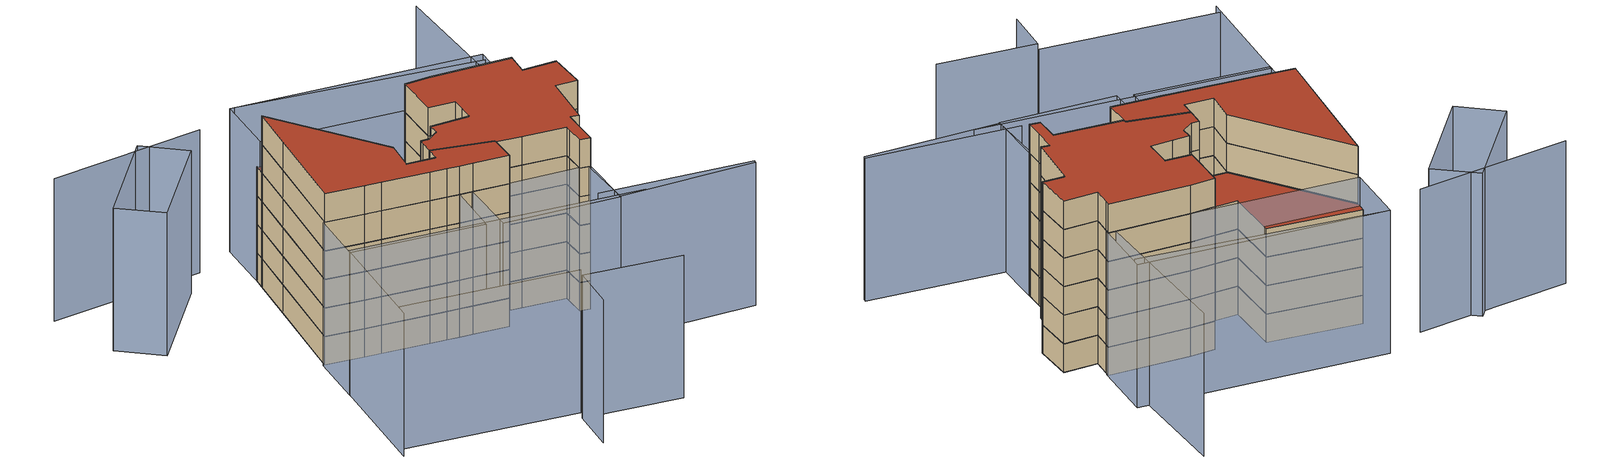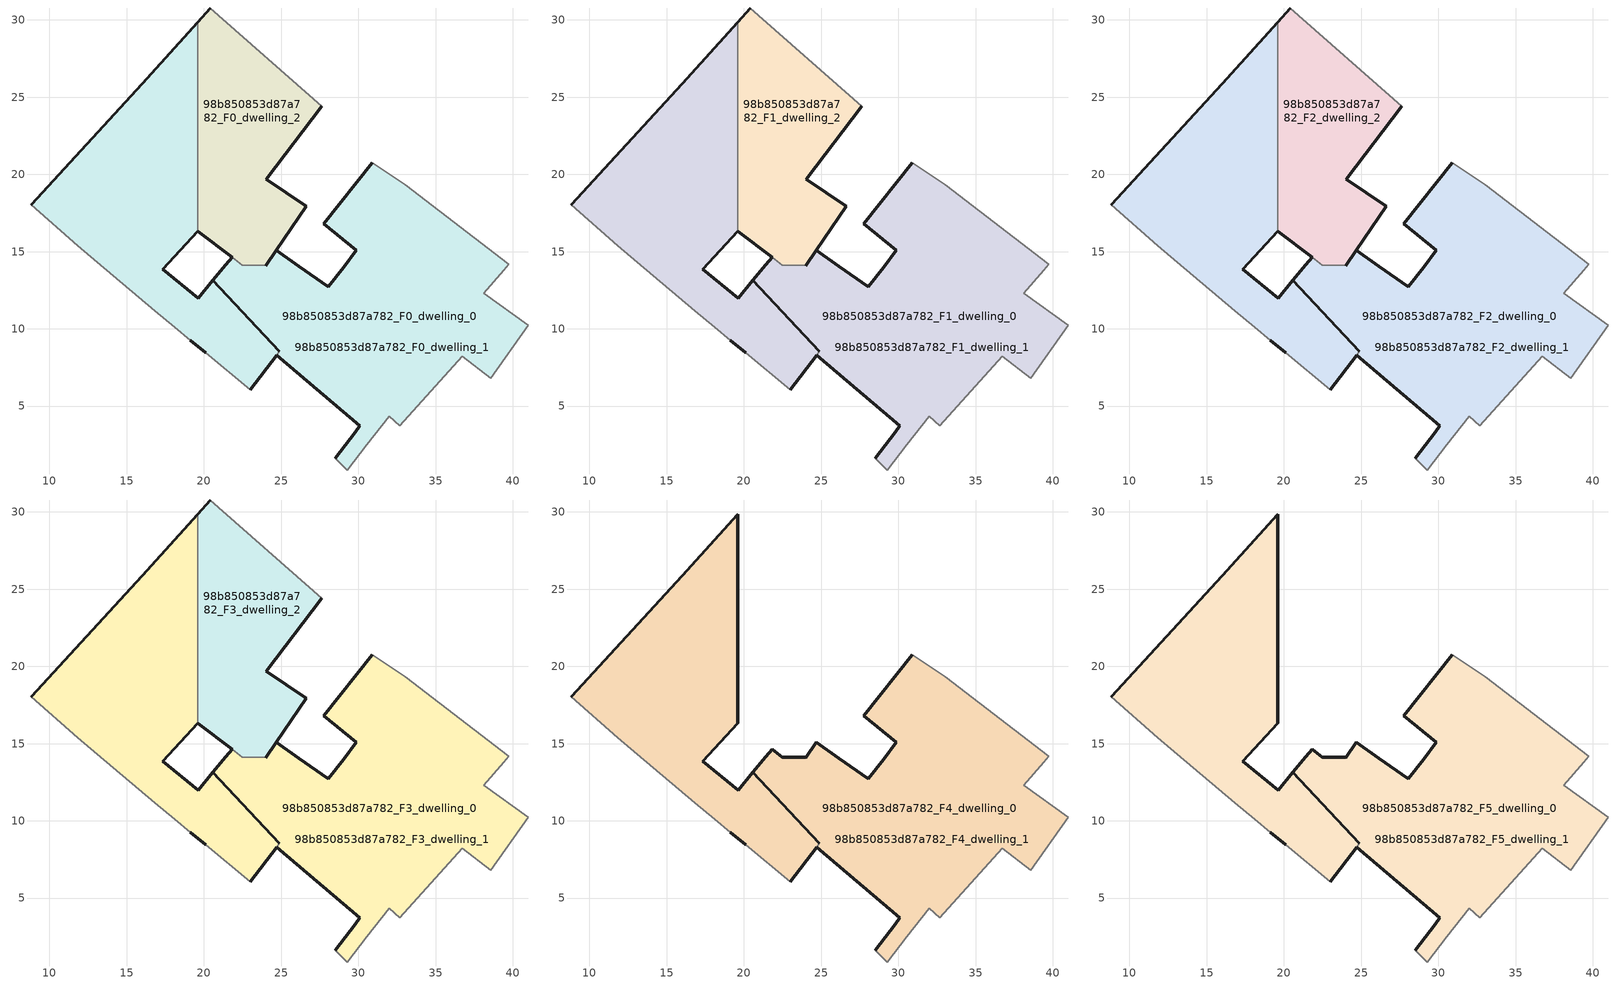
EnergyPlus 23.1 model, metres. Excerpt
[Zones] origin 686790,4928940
98b850853d87a782_F0_dwelling_0
 floor ground (EU_floor_Construction): 22.99,6.06 24.71,8.3 24.89,8.54 20.59,13.13 19.63,11.97 17.35,13.86 19.6,16.31 19.6,29.86 16,25.87 8.82,18.02 11.84,15.37 13.11,14.31 16.83,11.17 18.1,10.11 19.11,9.26 20.12,8.45 z0; 38.57,6.82 41.01,10.25 38.11,12.3 39.41,13.8 39.75,14.2 33.05,19.34 30.89,20.75 27.77,16.79 29.88,15.09 29.04,14 28.06,12.72 26.14,14.06 24.68,15.07 24.02,14.1 24.01,14.1 22.5,14.13 21.83,14.64 21.42,14.15 20.59,13.13 24.89,8.54 24.71,8.3 26.67,6.64 30.1,3.72 29.79,3.31 28.5,1.61 29.29,0.86 30.56,2.48 32.02,4.34 32.69,3.73 36.74,8.21 z0
 wall outside (EU_wall_Construction): 24.71,8.3 22.99,6.06 / 20.12,8.45 19.11,9.26 / 8.82,18.02 16,25.87 19.6,29.86 / 19.6,16.31 17.35,13.86 19.63,11.97 20.59,13.13 24.89,8.54 z0:3
 wall adiabatic (EU_wall_Construction): 22.99,6.06 20.12,8.45 / 19.11,9.26 18.1,10.11 16.83,11.17 13.11,14.31 11.84,15.37 8.82,18.02 z0:3
 wall to 98b850853d87a782_F0_dwelling_2 (EU_wall_Construction): 19.6,29.86 19.6,16.31 z0:3
 wall to 98b850853d87a782_F0_dwelling_1 (EU_wall_Construction): 24.89,8.54 24.71,8.3 z0:3
98b850853d87a782_F0_dwelling_1
 floor ground (EU_floor_Construction): 22.99,6.06 24.71,8.3 24.89,8.54 20.59,13.13 19.63,11.97 17.35,13.86 19.6,16.31 19.6,29.86 16,25.87 8.82,18.02 11.84,15.37 13.11,14.31 16.83,11.17 18.1,10.11 19.11,9.26 20.12,8.45 z0; 38.57,6.82 41.01,10.25 38.11,12.3 39.41,13.8 39.75,14.2 33.05,19.34 30.89,20.75 27.77,16.79 29.88,15.09 29.04,14 28.06,12.72 26.14,14.06 24.68,15.07 24.02,14.1 24.01,14.1 22.5,14.13 21.83,14.64 21.42,14.15 20.59,13.13 24.89,8.54 24.71,8.3 26.67,6.64 30.1,3.72 29.79,3.31 28.5,1.61 29.29,0.86 30.56,2.48 32.02,4.34 32.69,3.73 36.74,8.21 z0
 wall outside (EU_wall_Construction): 28.5,1.61 29.79,3.31 30.1,3.72 26.67,6.64 24.71,8.3 / 24.89,8.54 20.59,13.13 21.42,14.15 21.83,14.64 / 24.02,14.1 24.68,15.07 26.14,14.06 28.06,12.72 29.04,14 29.88,15.09 27.77,16.79 30.89,20.75 z0:3
 wall adiabatic (EU_wall_Construction): 30.89,20.75 33.05,19.34 39.75,14.2 39.41,13.8 38.11,12.3 41.01,10.25 38.57,6.82 36.74,8.21 32.69,3.73 32.02,4.34 30.56,2.48 29.29,0.86 28.5,1.61 z0:3
 wall to 98b850853d87a782_F0_dwelling_2 (EU_wall_Construction): 21.83,14.64 22.5,14.13 24.01,14.1 24.02,14.1 z0:3
98b850853d87a782_F0_dwelling_2
 floor ground (EU_floor_Construction): 26.62,17.92 24.03,19.67 27.64,24.41 20.43,30.77 19.6,29.86 19.6,16.31 19.62,16.33 21.83,14.65 21.83,14.64 22.5,14.13 24.02,14.1 24.01,14.1 24.02,14.1 24.68,15.07 24.68,15.08 z0
 wall outside (EU_wall_Construction): 21.83,14.64 21.83,14.65 19.62,16.33 19.6,16.31 / 19.6,29.86 20.43,30.77 / 27.64,24.41 24.03,19.67 26.62,17.92 24.68,15.08 24.68,15.07 24.02,14.1 z0:3
 wall adiabatic (EU_wall_Construction): 20.43,30.77 27.64,24.41 z0:3
98b850853d87a782_F1_dwelling_0
 floor outside (EU_floor_Construction): 22.99,6.06 24.71,8.3 24.89,8.54 20.59,13.13 19.63,11.97 17.35,13.86 19.6,16.31 19.6,29.86 16,25.87 8.82,18.02 11.84,15.37 13.11,14.31 16.83,11.17 18.1,10.11 19.11,9.26 20.12,8.45 z3; 38.57,6.82 41.01,10.25 38.11,12.3 39.41,13.8 39.75,14.2 33.05,19.34 30.89,20.75 27.77,16.79 29.88,15.09 29.04,14 28.06,12.72 26.14,14.06 24.68,15.07 24.02,14.1 24.01,14.1 22.5,14.13 21.83,14.64 21.42,14.15 20.59,13.13 24.89,8.54 24.71,8.3 26.67,6.64 30.1,3.72 29.79,3.31 28.5,1.61 29.29,0.86 30.56,2.48 32.02,4.34 32.69,3.73 36.74,8.21 z3
 wall outside (EU_wall_Construction): 24.71,8.3 22.99,6.06 / 20.12,8.45 19.11,9.26 / 8.82,18.02 16,25.87 19.6,29.86 / 19.6,16.31 17.35,13.86 19.63,11.97 20.59,13.13 24.89,8.54 z3:6
 wall adiabatic (EU_wall_Construction): 22.99,6.06 20.12,8.45 / 19.11,9.26 18.1,10.11 16.83,11.17 13.11,14.31 11.84,15.37 8.82,18.02 z3:6
 wall to 98b850853d87a782_F1_dwelling_2 (EU_wall_Construction): 19.6,29.86 19.6,16.31 z3:6
 wall to 98b850853d87a782_F1_dwelling_1 (EU_wall_Construction): 24.89,8.54 24.71,8.3 z3:6
98b850853d87a782_F1_dwelling_1
 floor to 98b850853d87a782_F0_dwelling_1 (EU_floor_Construction): 22.99,6.06 24.71,8.3 24.89,8.54 20.59,13.13 19.63,11.97 17.35,13.86 19.6,16.31 19.6,29.86 16,25.87 8.82,18.02 11.84,15.37 13.11,14.31 16.83,11.17 18.1,10.11 19.11,9.26 20.12,8.45 z3; 38.57,6.82 41.01,10.25 38.11,12.3 39.41,13.8 39.75,14.2 33.05,19.34 30.89,20.75 27.77,16.79 29.88,15.09 29.04,14 28.06,12.72 26.14,14.06 24.68,15.07 24.02,14.1 24.01,14.1 22.5,14.13 21.83,14.64 21.42,14.15 20.59,13.13 24.89,8.54 24.71,8.3 26.67,6.64 30.1,3.72 29.79,3.31 28.5,1.61 29.29,0.86 30.56,2.48 32.02,4.34 32.69,3.73 36.74,8.21 z3
 wall outside (EU_wall_Construction): 28.5,1.61 29.79,3.31 30.1,3.72 26.67,6.64 24.71,8.3 / 24.89,8.54 20.59,13.13 21.42,14.15 21.83,14.64 / 24.02,14.1 24.68,15.07 26.14,14.06 28.06,12.72 29.04,14 29.88,15.09 27.77,16.79 30.89,20.75 z3:6
 wall adiabatic (EU_wall_Construction): 30.89,20.75 33.05,19.34 39.75,14.2 39.41,13.8 38.11,12.3 41.01,10.25 38.57,6.82 36.74,8.21 32.69,3.73 32.02,4.34 30.56,2.48 29.29,0.86 28.5,1.61 z3:6
 wall to 98b850853d87a782_F1_dwelling_2 (EU_wall_Construction): 21.83,14.64 22.5,14.13 24.01,14.1 24.02,14.1 z3:6
98b850853d87a782_F1_dwelling_2
 floor to 98b850853d87a782_F0_dwelling_2 (EU_floor_Construction): 26.62,17.92 24.03,19.67 27.64,24.41 20.43,30.77 19.6,29.86 19.6,16.31 19.62,16.33 21.83,14.65 21.83,14.64 22.5,14.13 24.01,14.1 24.02,14.1 24.68,15.07 24.68,15.08 z3
 wall outside (EU_wall_Construction): 21.83,14.64 21.83,14.65 19.62,16.33 19.6,16.31 / 19.6,29.86 20.43,30.77 / 27.64,24.41 24.03,19.67 26.62,17.92 24.68,15.08 24.68,15.07 24.02,14.1 z3:6
 wall adiabatic (EU_wall_Construction): 20.43,30.77 27.64,24.41 z3:6
98b850853d87a782_F2_dwelling_0
 floor outside (EU_floor_Construction): 22.99,6.06 24.71,8.3 24.89,8.54 20.59,13.13 19.63,11.97 17.35,13.86 19.6,16.31 19.6,29.86 16,25.87 8.82,18.02 11.84,15.37 13.11,14.31 16.83,11.17 18.1,10.11 19.11,9.26 20.12,8.45 z6; 38.57,6.82 41.01,10.25 38.11,12.3 39.41,13.8 39.75,14.2 33.05,19.34 30.89,20.75 27.77,16.79 29.88,15.09 29.04,14 28.06,12.72 26.14,14.06 24.68,15.07 24.02,14.1 24.01,14.1 22.5,14.13 21.83,14.64 21.42,14.15 20.59,13.13 24.89,8.54 24.71,8.3 26.67,6.64 30.1,3.72 29.79,3.31 28.5,1.61 29.29,0.86 30.56,2.48 32.02,4.34 32.69,3.73 36.74,8.21 z6
 wall outside (EU_wall_Construction): 24.71,8.3 22.99,6.06 / 20.12,8.45 19.11,9.26 / 8.82,18.02 16,25.87 19.6,29.86 / 19.6,16.31 17.35,13.86 19.63,11.97 20.59,13.13 24.89,8.54 z6:9
 wall adiabatic (EU_wall_Construction): 22.99,6.06 20.12,8.45 / 19.11,9.26 18.1,10.11 16.83,11.17 13.11,14.31 11.84,15.37 8.82,18.02 z6:9
 wall to 98b850853d87a782_F2_dwelling_2 (EU_wall_Construction): 19.6,29.86 19.6,16.31 z6:9
 wall to 98b850853d87a782_F2_dwelling_1 (EU_wall_Construction): 24.89,8.54 24.71,8.3 z6:9
98b850853d87a782_F2_dwelling_1
 floor to 98b850853d87a782_F1_dwelling_1 (EU_floor_Construction): 22.99,6.06 24.71,8.3 24.89,8.54 20.59,13.13 19.63,11.97 17.35,13.86 19.6,16.31 19.6,29.86 16,25.87 8.82,18.02 11.84,15.37 13.11,14.31 16.83,11.17 18.1,10.11 19.11,9.26 20.12,8.45 z6; 38.57,6.82 41.01,10.25 38.11,12.3 39.41,13.8 39.75,14.2 33.05,19.34 30.89,20.75 27.77,16.79 29.88,15.09 29.04,14 28.06,12.72 26.14,14.06 24.68,15.07 24.02,14.1 24.01,14.1 22.5,14.13 21.83,14.64 21.42,14.15 20.59,13.13 24.89,8.54 24.71,8.3 26.67,6.64 30.1,3.72 29.79,3.31 28.5,1.61 29.29,0.86 30.56,2.48 32.02,4.34 32.69,3.73 36.74,8.21 z6
 wall outside (EU_wall_Construction): 28.5,1.61 29.79,3.31 30.1,3.72 26.67,6.64 24.71,8.3 / 24.89,8.54 20.59,13.13 21.42,14.15 21.83,14.64 / 24.02,14.1 24.68,15.07 26.14,14.06 28.06,12.72 29.04,14 29.88,15.09 27.77,16.79 30.89,20.75 z6:9
 wall adiabatic (EU_wall_Construction): 30.89,20.75 33.05,19.34 39.75,14.2 39.41,13.8 38.11,12.3 41.01,10.25 38.57,6.82 36.74,8.21 32.69,3.73 32.02,4.34 30.56,2.48 29.29,0.86 28.5,1.61 z6:9
 wall to 98b850853d87a782_F2_dwelling_2 (EU_wall_Construction): 21.83,14.64 22.5,14.13 24.01,14.1 24.02,14.1 z6:9
98b850853d87a782_F2_dwelling_2
 floor to 98b850853d87a782_F1_dwelling_2 (EU_floor_Construction): 26.62,17.92 24.03,19.67 27.64,24.41 20.43,30.77 19.6,29.86 19.6,16.31 19.62,16.33 21.83,14.65 21.83,14.64 22.5,14.13 24.01,14.1 24.02,14.1 24.68,15.07 24.68,15.08 z6
 wall outside (EU_wall_Construction): 21.83,14.64 21.83,14.65 19.62,16.33 19.6,16.31 / 19.6,29.86 20.43,30.77 / 27.64,24.41 24.03,19.67 26.62,17.92 24.68,15.08 24.68,15.07 24.02,14.1 z6:9
 wall adiabatic (EU_wall_Construction): 20.43,30.77 27.64,24.41 z6:9
98b850853d87a782_F3_dwelling_0
 floor outside (EU_floor_Construction): 22.99,6.06 24.71,8.3 24.89,8.54 20.59,13.13 19.63,11.97 17.35,13.86 19.6,16.31 19.6,29.86 16,25.87 8.82,18.02 11.84,15.37 13.11,14.31 16.83,11.17 18.1,10.11 19.11,9.26 20.12,8.45 z9; 38.57,6.82 41.01,10.25 38.11,12.3 39.41,13.8 39.75,14.2 33.05,19.34 30.89,20.75 27.77,16.79 29.88,15.09 29.04,14 28.06,12.72 26.14,14.06 24.68,15.07 24.02,14.1 24.01,14.1 22.5,14.13 21.83,14.64 21.42,14.15 20.59,13.13 24.89,8.54 24.71,8.3 26.67,6.64 30.1,3.72 29.79,3.31 28.5,1.61 29.29,0.86 30.56,2.48 32.02,4.34 32.69,3.73 36.74,8.21 z9
 wall outside (EU_wall_Construction): 24.71,8.3 22.99,6.06 / 20.12,8.45 19.11,9.26 / 8.82,18.02 16,25.87 19.6,29.86 / 19.6,16.31 17.35,13.86 19.63,11.97 20.59,13.13 24.89,8.54 z9:12
 wall adiabatic (EU_wall_Construction): 22.99,6.06 20.12,8.45 / 19.11,9.26 18.1,10.11 16.83,11.17 13.11,14.31 11.84,15.37 8.82,18.02 z9:12
 wall to 98b850853d87a782_F3_dwelling_2 (EU_wall_Construction): 19.6,29.86 19.6,16.31 z9:12
 wall to 98b850853d87a782_F3_dwelling_1 (EU_wall_Construction): 24.89,8.54 24.71,8.3 z9:12
98b850853d87a782_F3_dwelling_1
 floor to 98b850853d87a782_F2_dwelling_1 (EU_floor_Construction): 22.99,6.06 24.71,8.3 24.89,8.54 20.59,13.13 19.63,11.97 17.35,13.86 19.6,16.31 19.6,29.86 16,25.87 8.82,18.02 11.84,15.37 13.11,14.31 16.83,11.17 18.1,10.11 19.11,9.26 20.12,8.45 z9; 38.57,6.82 41.01,10.25 38.11,12.3 39.41,13.8 39.75,14.2 33.05,19.34 30.89,20.75 27.77,16.79 29.88,15.09 29.04,14 28.06,12.72 26.14,14.06 24.68,15.07 24.02,14.1 24.01,14.1 22.5,14.13 21.83,14.64 21.42,14.15 20.59,13.13 24.89,8.54 24.71,8.3 26.67,6.64 30.1,3.72 29.79,3.31 28.5,1.61 29.29,0.86 30.56,2.48 32.02,4.34 32.69,3.73 36.74,8.21 z9
 wall outside (EU_wall_Construction): 28.5,1.61 29.79,3.31 30.1,3.72 26.67,6.64 24.71,8.3 / 24.89,8.54 20.59,13.13 21.42,14.15 21.83,14.64 / 24.02,14.1 24.68,15.07 26.14,14.06 28.06,12.72 29.04,14 29.88,15.09 27.77,16.79 30.89,20.75 z9:12
 wall adiabatic (EU_wall_Construction): 30.89,20.75 33.05,19.34 39.75,14.2 39.41,13.8 38.11,12.3 41.01,10.25 38.57,6.82 36.74,8.21 32.69,3.73 32.02,4.34 30.56,2.48 29.29,0.86 28.5,1.61 z9:12
 wall to 98b850853d87a782_F3_dwelling_2 (EU_wall_Construction): 21.83,14.64 22.5,14.13 24.01,14.1 24.02,14.1 z9:12
98b850853d87a782_F3_dwelling_2
 floor to 98b850853d87a782_F2_dwelling_2 (EU_floor_Construction): 26.62,17.92 24.03,19.67 27.64,24.41 20.43,30.77 19.6,29.86 19.6,16.31 19.62,16.33 21.83,14.65 21.83,14.64 22.5,14.13 24.01,14.1 24.02,14.1 24.68,15.07 24.68,15.08 z9
 wall outside (EU_wall_Construction): 21.83,14.64 21.83,14.65 19.62,16.33 19.6,16.31 / 19.6,29.86 20.43,30.77 / 27.64,24.41 24.03,19.67 26.62,17.92 24.68,15.08 24.68,15.07 24.02,14.1 z9:12
 wall adiabatic (EU_wall_Construction): 20.43,30.77 27.64,24.41 z9:12
 roof outside (EU_roof_Construction): 27.64,24.41 24.03,19.67 26.62,17.92 24.68,15.08 24.68,15.07 24.02,14.1 24.01,14.1 24.02,14.1 22.5,14.13 21.83,14.64 21.83,14.65 19.62,16.33 19.6,16.31 19.6,29.86 20.43,30.77 z12
98b850853d87a782_F4_dwelling_0
 floor outside (EU_floor_Construction): 22.99,6.06 24.71,8.3 24.89,8.54 20.59,13.13 19.63,11.97 17.35,13.86 19.6,16.31 19.6,29.86 16,25.87 8.82,18.02 11.84,15.37 13.11,14.31 16.83,11.17 18.1,10.11 19.11,9.26 20.12,8.45 z12; 38.57,6.82 41.01,10.25 38.11,12.3 39.41,13.8 39.75,14.2 33.05,19.34 30.89,20.75 27.77,16.79 29.88,15.09 29.04,14 28.06,12.72 26.14,14.06 24.68,15.07 24.02,14.1 24.01,14.1 22.5,14.13 21.83,14.64 21.42,14.15 20.59,13.13 24.89,8.54 24.71,8.3 26.67,6.64 30.1,3.72 29.79,3.31 28.5,1.61 29.29,0.86 30.56,2.48 32.02,4.34 32.69,3.73 36.74,8.21 z12
 wall outside (EU_wall_Construction): 24.71,8.3 22.99,6.06 / 20.12,8.45 19.11,9.26 / 8.82,18.02 16,25.87 19.6,29.86 19.6,16.31 17.35,13.86 19.63,11.97 20.59,13.13 24.89,8.54 z12:15
 wall adiabatic (EU_wall_Construction): 22.99,6.06 20.12,8.45 / 19.11,9.26 18.1,10.11 16.83,11.17 13.11,14.31 11.84,15.37 8.82,18.02 z12:15
 wall to 98b850853d87a782_F4_dwelling_1 (EU_wall_Construction): 24.89,8.54 24.71,8.3 z12:15
98b850853d87a782_F4_dwelling_1
 floor to 98b850853d87a782_F3_dwelling_1 (EU_floor_Construction): 22.99,6.06 24.71,8.3 24.89,8.54 20.59,13.13 19.63,11.97 17.35,13.86 19.6,16.31 19.6,29.86 16,25.87 8.82,18.02 11.84,15.37 13.11,14.31 16.83,11.17 18.1,10.11 19.11,9.26 20.12,8.45 z12; 38.57,6.82 41.01,10.25 38.11,12.3 39.41,13.8 39.75,14.2 33.05,19.34 30.89,20.75 27.77,16.79 29.88,15.09 29.04,14 28.06,12.72 26.14,14.06 24.68,15.07 24.02,14.1 24.01,14.1 22.5,14.13 21.83,14.64 21.42,14.15 20.59,13.13 24.89,8.54 24.71,8.3 26.67,6.64 30.1,3.72 29.79,3.31 28.5,1.61 29.29,0.86 30.56,2.48 32.02,4.34 32.69,3.73 36.74,8.21 z12
 wall outside (EU_wall_Construction): 28.5,1.61 29.79,3.31 30.1,3.72 26.67,6.64 24.71,8.3 / 24.89,8.54 20.59,13.13 21.42,14.15 21.83,14.64 22.5,14.13 24.02,14.1 24.01,14.1 24.02,14.1 24.68,15.07 26.14,14.06 28.06,12.72 29.04,14 29.88,15.09 27.77,16.79 30.89,20.75 z12:15
 wall adiabatic (EU_wall_Construction): 30.89,20.75 33.05,19.34 39.75,14.2 39.41,13.8 38.11,12.3 41.01,10.25 38.57,6.82 36.74,8.21 32.69,3.73 32.02,4.34 30.56,2.48 29.29,0.86 28.5,1.61 z12:15
98b850853d87a782_F5_dwelling_0
 floor outside (EU_floor_Construction): 22.99,6.06 24.71,8.3 24.89,8.54 20.59,13.13 19.63,11.97 17.35,13.86 19.6,16.31 19.6,29.86 16,25.87 8.82,18.02 11.84,15.37 13.11,14.31 16.83,11.17 18.1,10.11 19.11,9.26 20.12,8.45 z15; 38.57,6.82 41.01,10.25 38.11,12.3 39.41,13.8 39.75,14.2 33.05,19.34 30.89,20.75 27.77,16.79 29.88,15.09 29.04,14 28.06,12.72 26.14,14.06 24.68,15.07 24.02,14.1 24.01,14.1 22.5,14.13 21.83,14.64 21.42,14.15 20.59,13.13 24.89,8.54 24.71,8.3 26.67,6.64 30.1,3.72 29.79,3.31 28.5,1.61 29.29,0.86 30.56,2.48 32.02,4.34 32.69,3.73 36.74,8.21 z15
 wall outside (EU_wall_Construction): 24.71,8.3 22.99,6.06 / 20.12,8.45 19.11,9.26 / 8.82,18.02 16,25.87 19.6,29.86 19.6,16.31 17.35,13.86 19.63,11.97 20.59,13.13 24.89,8.54 z15:18
 wall adiabatic (EU_wall_Construction): 22.99,6.06 20.12,8.45 / 19.11,9.26 18.1,10.11 16.83,11.17 13.11,14.31 11.84,15.37 8.82,18.02 z15:18
 wall to 98b850853d87a782_F5_dwelling_1 (EU_wall_Construction): 24.89,8.54 24.71,8.3 z15:18
 roof outside (EU_roof_Construction): 39.75,14.2 39.41,13.8 38.11,12.3 41.01,10.25 38.57,6.82 36.74,8.21 32.69,3.73 32.02,4.34 30.56,2.48 29.29,0.86 28.5,1.61 29.79,3.31 30.1,3.72 26.67,6.64 24.71,8.3 24.89,8.54 20.59,13.13 21.42,14.15 21.83,14.64 22.5,14.13 24.01,14.1 24.02,14.1 24.68,15.07 26.14,14.06 28.06,12.72 29.04,14 29.88,15.09 27.77,16.79 30.89,20.75 33.05,19.34 z18; 19.6,29.86 19.6,16.31 17.35,13.86 19.63,11.97 20.59,13.13 24.89,8.54 24.71,8.3 22.99,6.06 20.12,8.45 19.11,9.26 18.1,10.11 16.83,11.17 13.11,14.31 11.84,15.37 8.82,18.02 16,25.87 z18
98b850853d87a782_F5_dwelling_1
 floor to 98b850853d87a782_F4_dwelling_1 (EU_floor_Construction): 22.99,6.06 24.71,8.3 24.89,8.54 20.59,13.13 19.63,11.97 17.35,13.86 19.6,16.31 19.6,29.86 16,25.87 8.82,18.02 11.84,15.37 13.11,14.31 16.83,11.17 18.1,10.11 19.11,9.26 20.12,8.45 z15; 38.57,6.82 41.01,10.25 38.11,12.3 39.41,13.8 39.75,14.2 33.05,19.34 30.89,20.75 27.77,16.79 29.88,15.09 29.04,14 28.06,12.72 26.14,14.06 24.68,15.07 24.02,14.1 24.01,14.1 22.5,14.13 21.83,14.64 21.42,14.15 20.59,13.13 24.89,8.54 24.71,8.3 26.67,6.64 30.1,3.72 29.79,3.31 28.5,1.61 29.29,0.86 30.56,2.48 32.02,4.34 32.69,3.73 36.74,8.21 z15
 wall outside (EU_wall_Construction): 28.5,1.61 29.79,3.31 30.1,3.72 26.67,6.64 24.71,8.3 / 24.89,8.54 20.59,13.13 21.42,14.15 21.83,14.64 22.5,14.13 24.02,14.1 24.01,14.1 24.02,14.1 24.68,15.07 26.14,14.06 28.06,12.72 29.04,14 29.88,15.09 27.77,16.79 30.89,20.75 z15:18
 wall adiabatic (EU_wall_Construction): 30.89,20.75 33.05,19.34 39.75,14.2 39.41,13.8 38.11,12.3 41.01,10.25 38.57,6.82 36.74,8.21 32.69,3.73 32.02,4.34 30.56,2.48 29.29,0.86 28.5,1.61 z15:18
 roof outside (EU_roof_Construction): 39.75,14.2 39.41,13.8 38.11,12.3 41.01,10.25 38.57,6.82 36.74,8.21 32.69,3.73 32.02,4.34 30.56,2.48 29.29,0.86 28.5,1.61 29.79,3.31 30.1,3.72 26.67,6.64 24.71,8.3 24.89,8.54 20.59,13.13 21.42,14.15 21.83,14.64 22.5,14.13 24.01,14.1 24.02,14.1 24.68,15.07 26.14,14.06 28.06,12.72 29.04,14 29.88,15.09 27.77,16.79 30.89,20.75 33.05,19.34 z18; 19.6,29.86 19.6,16.31 17.35,13.86 19.63,11.97 20.59,13.13 24.89,8.54 24.71,8.3 22.99,6.06 20.12,8.45 19.11,9.26 18.1,10.11 16.83,11.17 13.11,14.31 11.84,15.37 8.82,18.02 16,25.87 z18
shading: 25,-2.05 36.97,-12.12 / 36.77,-12.36 25.44,-4.08 / 25.44,-4.08 49.49,28.84 / 7.03,-11.51 10.38,-7.66 / 10.38,-7.66 17.98,-14.3 / -2.49,4.68 11.23,-7.1 / -3.38,3.8 4.94,13.62 / 4.94,13.62 27.61,-5.59 / 19.51,36.14 5.23,44 / 43.15,18.64 24.68,35.17 / 25.37,-4.14 16,3.26 / 16,3.26 20.11,8.46 / 20.11,8.46 29.48,1.06 / 29.48,1.06 25.37,-4.14 / 24.3,35.48 43.99,19.3 / 43.99,19.3 39.6,13.96 / 39.6,13.96 19.91,30.14 / 19.91,30.14 24.3,35.48 / 8.72,18.11 19.11,9.26 / 19.11,9.26 15.1,4.56 / 15.1,4.56 4.72,13.4 / 4.72,13.4 8.72,18.11 / 2.62,36.63 14.23,39.95 / 14.23,39.95 15.61,35.11 / 15.61,35.11 4,31.78 / 4,31.78 2.62,36.63 z0:15
[Building]
EU S2 Campaign: North Axis=0; Terrain=City; Solar Distribution=FullExterior
[Site:Location]
Bologna: Latitude=44.5; Longitude=11.25; Time Zone=1; Elevation=37
[SizingPeriod:WeatherFileDays]
AnnualSizingPeriod: Begin Month=1; Begin Day of Month=1; End Month=12; End Day of Month=31; Day of Week for Start Day=Monday; Use Weather File Daylight Saving Period=No; Use Weather File Rain and Snow Indicators=No
[MATERIAL]
EU_InternalMass_Material: Roughness=MediumRough; Thickness=0.1; Conductivity=1; Density=1800; Specific Heat=900; Thermal Absorptance=0.9; Solar Absorptance=0.7; Visible Absorptance=0.7
[MATERIAL:NOMASS] Roughness=MediumRough; Thermal Absorptance=0.9; Solar Absorptance=0.7; Visible Absorptance=0.7
Name | Thermal Resistance
EU_wall_NoMass | 0.905828
EU_roof_NoMass | 0.37593
EU_floor_NoMass | 0.67114
[CONSTRUCTION]
EU_wall_Construction: EU_wall_NoMass
EU_roof_Construction: EU_roof_NoMass
EU_floor_Construction: EU_floor_NoMass
EU_InternalMass_Construction: EU_InternalMass_Material
[ZONE] Type=1; Multiplier=1; Ceiling Height=autocalculate; Floor Area=autocalculate; Part of Total Floor Area=Yes
Name | Volume
98b850853d87a782_F0_dwelling_0; 98b850853d87a782_F1_dwelling_0; 98b850853d87a782_F2_dwelling_0; 98b850853d87a782_F3_dwelling_0; 98b850853d87a782_F4_dwelling_0; 98b850853d87a782_F5_dwelling_0; 98b850853d87a782_F0_dwelling_1; 98b850853d87a782_F1_dwelling_1; 98b850853d87a782_F2_dwelling_1; 98b850853d87a782_F3_dwelling_1; 98b850853d87a782_F4_dwelling_1; 98b850853d87a782_F5_dwelling_1 | 922.408
98b850853d87a782_F0_dwelling_2 | 257.721
98b850853d87a782_F1_dwelling_2; 98b850853d87a782_F2_dwelling_2; 98b850853d87a782_F3_dwelling_2 | 257.722
[INTERNALMASS] Construction=EU_InternalMass_Construction
Name | Zone or ZoneList | Surface Area
98b850853d87a782_F0_dwelling_0_EU_InternalMass | 98b850853d87a782_F0_dwelling_0 | 128.438
98b850853d87a782_F0_dwelling_1_EU_InternalMass | 98b850853d87a782_F0_dwelling_1 | 179.033
98b850853d87a782_F0_dwelling_2_EU_InternalMass | 98b850853d87a782_F0_dwelling_2 | 85.9071
98b850853d87a782_F1_dwelling_0_EU_InternalMass | 98b850853d87a782_F1_dwelling_0 | 128.438
98b850853d87a782_F1_dwelling_1_EU_InternalMass | 98b850853d87a782_F1_dwelling_1 | 179.033
98b850853d87a782_F1_dwelling_2_EU_InternalMass | 98b850853d87a782_F1_dwelling_2 | 85.9071
98b850853d87a782_F2_dwelling_0_EU_InternalMass | 98b850853d87a782_F2_dwelling_0 | 128.438
98b850853d87a782_F2_dwelling_1_EU_InternalMass | 98b850853d87a782_F2_dwelling_1 | 179.033
98b850853d87a782_F2_dwelling_2_EU_InternalMass | 98b850853d87a782_F2_dwelling_2 | 85.9071
98b850853d87a782_F3_dwelling_0_EU_InternalMass | 98b850853d87a782_F3_dwelling_0 | 128.438
98b850853d87a782_F3_dwelling_1_EU_InternalMass | 98b850853d87a782_F3_dwelling_1 | 179.033
98b850853d87a782_F3_dwelling_2_EU_InternalMass | 98b850853d87a782_F3_dwelling_2 | 85.9071
98b850853d87a782_F4_dwelling_0_EU_InternalMass | 98b850853d87a782_F4_dwelling_0 | 196.132
98b850853d87a782_F4_dwelling_1_EU_InternalMass | 98b850853d87a782_F4_dwelling_1 | 197.243
98b850853d87a782_F5_dwelling_0_EU_InternalMass | 98b850853d87a782_F5_dwelling_0 | 196.132
98b850853d87a782_F5_dwelling_1_EU_InternalMass | 98b850853d87a782_F5_dwelling_1 | 197.243
[OTHEREQUIPMENT] Fuel Type=Electricity; Design Level Calculation Method=Watts/Area; Power per Zone Floor Area=1; Fraction Latent=0; Fraction Radiant=0; Fraction Lost=0; Carbon Dioxide Generation Rate=0; EndUse Subcategory=EU_Step8_InternalGains
Name | Zone or ZoneList or Space or SpaceList | Schedule
EU_Step8_InternalGain_98b850853d87a782_F0_dwelling_0_f000 | 98b850853d87a782_F0_dwelling_0 | EU_Step8_GainSchedule_98b850853d87a782_F0_dwelling_0_f000
EU_Step8_InternalGain_98b850853d87a782_F0_dwelling_1_f000 | 98b850853d87a782_F0_dwelling_1 | EU_Step8_GainSchedule_98b850853d87a782_F0_dwelling_1_f000
EU_Step8_InternalGain_98b850853d87a782_F0_dwelling_2_f000 | 98b850853d87a782_F0_dwelling_2 | EU_Step8_GainSchedule_98b850853d87a782_F0_dwelling_2_f000
EU_Step8_InternalGain_98b850853d87a782_F1_dwelling_0_f000 | 98b850853d87a782_F1_dwelling_0 | EU_Step8_GainSchedule_98b850853d87a782_F1_dwelling_0_f000
EU_Step8_InternalGain_98b850853d87a782_F1_dwelling_1_f000 | 98b850853d87a782_F1_dwelling_1 | EU_Step8_GainSchedule_98b850853d87a782_F1_dwelling_1_f000
EU_Step8_InternalGain_98b850853d87a782_F1_dwelling_2_f000 | 98b850853d87a782_F1_dwelling_2 | EU_Step8_GainSchedule_98b850853d87a782_F1_dwelling_2_f000
EU_Step8_InternalGain_98b850853d87a782_F2_dwelling_0_f000 | 98b850853d87a782_F2_dwelling_0 | EU_Step8_GainSchedule_98b850853d87a782_F2_dwelling_0_f000
EU_Step8_InternalGain_98b850853d87a782_F2_dwelling_1_f000 | 98b850853d87a782_F2_dwelling_1 | EU_Step8_GainSchedule_98b850853d87a782_F2_dwelling_1_f000
EU_Step8_InternalGain_98b850853d87a782_F2_dwelling_2_f000 | 98b850853d87a782_F2_dwelling_2 | EU_Step8_GainSchedule_98b850853d87a782_F2_dwelling_2_f000
EU_Step8_InternalGain_98b850853d87a782_F3_dwelling_0_f000 | 98b850853d87a782_F3_dwelling_0 | EU_Step8_GainSchedule_98b850853d87a782_F3_dwelling_0_f000
EU_Step8_InternalGain_98b850853d87a782_F3_dwelling_1_f000 | 98b850853d87a782_F3_dwelling_1 | EU_Step8_GainSchedule_98b850853d87a782_F3_dwelling_1_f000
EU_Step8_InternalGain_98b850853d87a782_F3_dwelling_2_f000 | 98b850853d87a782_F3_dwelling_2 | EU_Step8_GainSchedule_98b850853d87a782_F3_dwelling_2_f000
EU_Step8_InternalGain_98b850853d87a782_F4_dwelling_0_f000 | 98b850853d87a782_F4_dwelling_0 | EU_Step8_GainSchedule_98b850853d87a782_F4_dwelling_0_f000
EU_Step8_InternalGain_98b850853d87a782_F4_dwelling_1_f000 | 98b850853d87a782_F4_dwelling_1 | EU_Step8_GainSchedule_98b850853d87a782_F4_dwelling_1_f000
EU_Step8_InternalGain_98b850853d87a782_F5_dwelling_0_f000 | 98b850853d87a782_F5_dwelling_0 | EU_Step8_GainSchedule_98b850853d87a782_F5_dwelling_0_f000
EU_Step8_InternalGain_98b850853d87a782_F5_dwelling_1_f000 | 98b850853d87a782_F5_dwelling_1 | EU_Step8_GainSchedule_98b850853d87a782_F5_dwelling_1_f000
[ZONEVENTILATION:DESIGNFLOWRATE] Schedule=EU_AlwaysOn; Design Flow Rate Calculation Method=AirChanges/Hour; Air Changes per Hour=0.73129; Ventilation Type=Natural; Fan Pressure Rise=0; Fan Total Efficiency=1; Constant Term Coefficient=1; Temperature Term Coefficient=0; Velocity Term Coefficient=0; Velocity Squared Term Coefficient=0; Minimum Indoor Temperature=-100; Maximum Indoor Temperature=100; Delta Temperature=-100; Minimum Outdoor Temperature=-100; Maximum Outdoor Temperature=100; Maximum Wind Speed=40
Name | Zone or ZoneList or Space or SpaceList
EU_ConstantAir_98b850853d87a782_F0_dwelling_0 | 98b850853d87a782_F0_dwelling_0
EU_ConstantAir_98b850853d87a782_F0_dwelling_1 | 98b850853d87a782_F0_dwelling_1
EU_ConstantAir_98b850853d87a782_F0_dwelling_2 | 98b850853d87a782_F0_dwelling_2
EU_ConstantAir_98b850853d87a782_F1_dwelling_0 | 98b850853d87a782_F1_dwelling_0
EU_ConstantAir_98b850853d87a782_F1_dwelling_1 | 98b850853d87a782_F1_dwelling_1
EU_ConstantAir_98b850853d87a782_F1_dwelling_2 | 98b850853d87a782_F1_dwelling_2
EU_ConstantAir_98b850853d87a782_F2_dwelling_0 | 98b850853d87a782_F2_dwelling_0
EU_ConstantAir_98b850853d87a782_F2_dwelling_1 | 98b850853d87a782_F2_dwelling_1
EU_ConstantAir_98b850853d87a782_F2_dwelling_2 | 98b850853d87a782_F2_dwelling_2
EU_ConstantAir_98b850853d87a782_F3_dwelling_0 | 98b850853d87a782_F3_dwelling_0
EU_ConstantAir_98b850853d87a782_F3_dwelling_1 | 98b850853d87a782_F3_dwelling_1
EU_ConstantAir_98b850853d87a782_F3_dwelling_2 | 98b850853d87a782_F3_dwelling_2
EU_ConstantAir_98b850853d87a782_F4_dwelling_0 | 98b850853d87a782_F4_dwelling_0
EU_ConstantAir_98b850853d87a782_F4_dwelling_1 | 98b850853d87a782_F4_dwelling_1
EU_ConstantAir_98b850853d87a782_F5_dwelling_0 | 98b850853d87a782_F5_dwelling_0
EU_ConstantAir_98b850853d87a782_F5_dwelling_1 | 98b850853d87a782_F5_dwelling_1
[HVACTEMPLATE:THERMOSTAT] Constant Heating Setpoint=20; Constant Cooling Setpoint=50
EU_HeatOnly_98b850853d87a782_F0_dwelling_0; EU_HeatOnly_98b850853d87a782_F0_dwelling_1; EU_HeatOnly_98b850853d87a782_F0_dwelling_2; EU_HeatOnly_98b850853d87a782_F1_dwelling_0; EU_HeatOnly_98b850853d87a782_F1_dwelling_1; EU_HeatOnly_98b850853d87a782_F1_dwelling_2; EU_HeatOnly_98b850853d87a782_F2_dwelling_0; EU_HeatOnly_98b850853d87a782_F2_dwelling_1; EU_HeatOnly_98b850853d87a782_F2_dwelling_2; EU_HeatOnly_98b850853d87a782_F3_dwelling_0; EU_HeatOnly_98b850853d87a782_F3_dwelling_1; EU_HeatOnly_98b850853d87a782_F3_dwelling_2; EU_HeatOnly_98b850853d87a782_F4_dwelling_0; EU_HeatOnly_98b850853d87a782_F4_dwelling_1; EU_HeatOnly_98b850853d87a782_F5_dwelling_0; EU_HeatOnly_98b850853d87a782_F5_dwelling_1
[HVACTEMPLATE:ZONE:IDEALLOADSAIRSYSTEM] System Availability Schedule=EU_AlwaysOn; Maximum Heating Supply Air Temperature=50; Minimum Cooling Supply Air Temperature=13; Maximum Heating Supply Air Humidity Ratio=0.0156; Minimum Cooling Supply Air Humidity Ratio=0.0077; Heating Limit=NoLimit; Cooling Limit=NoLimit; Heating Availability Schedule=EU_AlwaysOn; Cooling Availability Schedule=EU_CoolingOff; Dehumidification Control Type=ConstantSensibleHeatRatio; Cooling Sensible Heat Ratio=0.7; Dehumidification Setpoint=60; Humidification Control Type=None; Humidification Setpoint=30; Outdoor Air Method=None; Outdoor Air Flow Rate per Person=0.00944; Outdoor Air Flow Rate per Zone Floor Area=0; Outdoor Air Flow Rate per Zone=0; Demand Controlled Ventilation Type=None; Outdoor Air Economizer Type=NoEconomizer; Heat Recovery Type=None; Sensible Heat Recovery Effectiveness=0.7; Latent Heat Recovery Effectiveness=0.65
Name | Template Thermostat
98b850853d87a782_F0_dwelling_0 | EU_HeatOnly_98b850853d87a782_F0_dwelling_0
98b850853d87a782_F0_dwelling_1 | EU_HeatOnly_98b850853d87a782_F0_dwelling_1
98b850853d87a782_F0_dwelling_2 | EU_HeatOnly_98b850853d87a782_F0_dwelling_2
98b850853d87a782_F1_dwelling_0 | EU_HeatOnly_98b850853d87a782_F1_dwelling_0
98b850853d87a782_F1_dwelling_1 | EU_HeatOnly_98b850853d87a782_F1_dwelling_1
98b850853d87a782_F1_dwelling_2 | EU_HeatOnly_98b850853d87a782_F1_dwelling_2
98b850853d87a782_F2_dwelling_0 | EU_HeatOnly_98b850853d87a782_F2_dwelling_0
98b850853d87a782_F2_dwelling_1 | EU_HeatOnly_98b850853d87a782_F2_dwelling_1
98b850853d87a782_F2_dwelling_2 | EU_HeatOnly_98b850853d87a782_F2_dwelling_2
98b850853d87a782_F3_dwelling_0 | EU_HeatOnly_98b850853d87a782_F3_dwelling_0
98b850853d87a782_F3_dwelling_1 | EU_HeatOnly_98b850853d87a782_F3_dwelling_1
98b850853d87a782_F3_dwelling_2 | EU_HeatOnly_98b850853d87a782_F3_dwelling_2
98b850853d87a782_F4_dwelling_0 | EU_HeatOnly_98b850853d87a782_F4_dwelling_0
98b850853d87a782_F4_dwelling_1 | EU_HeatOnly_98b850853d87a782_F4_dwelling_1
98b850853d87a782_F5_dwelling_0 | EU_HeatOnly_98b850853d87a782_F5_dwelling_0
98b850853d87a782_F5_dwelling_1 | EU_HeatOnly_98b850853d87a782_F5_dwelling_1
[SIZING:ZONE] Zone Cooling Design Supply Air Temperature Input Method=SupplyAirTemperature; Zone Cooling Design Supply Air Temperature=13; Zone Heating Design Supply Air Temperature Input Method=SupplyAirTemperature; Zone Heating Design Supply Air Temperature=50; Zone Cooling Design Supply Air Humidity Ratio=0.008; Zone Heating Design Supply Air Humidity Ratio=0.008; Cooling Design Air Flow Method=DesignDay; Cooling Design Air Flow Rate=0; Cooling Minimum Air Flow per Zone Floor Area=0.000762; Cooling Minimum Air Flow=0; Cooling Minimum Air Flow Fraction=0.2; Heating Design Air Flow Method=DesignDay; Heating Design Air Flow Rate=0; Heating Maximum Air Flow per Zone Floor Area=0.002032; Heating Maximum Air Flow=0.141576; Heating Maximum Air Flow Fraction=0.3; Account for Dedicated Outdoor Air System=No; Dedicated Outdoor Air System Control Strategy=NeutralSupplyAir; Dedicated Outdoor Air Low Setpoint Temperature for Design=autosize; Dedicated Outdoor Air High Setpoint Temperature for Design=autosize; Zone Load Sizing Method=Sensible Load Only No Latent Load; Zone Latent Cooling Design Supply Air Humidity Ratio Input Method=HumidityRatioDifference; Zone Cooling Design Supply Air Humidity Ratio Difference=0.005; Zone Latent Heating Design Supply Air Humidity Ratio Input Method=HumidityRatioDifference; Zone Humidification Design Supply Air Humidity Ratio Difference=0.005
98b850853d87a782_F0_dwelling_0; 98b850853d87a782_F0_dwelling_1; 98b850853d87a782_F0_dwelling_2; 98b850853d87a782_F1_dwelling_0; 98b850853d87a782_F1_dwelling_1; 98b850853d87a782_F1_dwelling_2; 98b850853d87a782_F2_dwelling_0; 98b850853d87a782_F2_dwelling_1; 98b850853d87a782_F2_dwelling_2; 98b850853d87a782_F3_dwelling_0; 98b850853d87a782_F3_dwelling_1; 98b850853d87a782_F3_dwelling_2; 98b850853d87a782_F4_dwelling_0; 98b850853d87a782_F4_dwelling_1; 98b850853d87a782_F5_dwelling_0; 98b850853d87a782_F5_dwelling_1
[SCHEDULE:CONSTANT]
Name | Hourly Value
EU_AlwaysOn | 1
EU_CoolingOff | 0
[SCHEDULE:FILE] Column Number=1; Rows to Skip at Top=0; Number of Hours of Data=8760; Column Separator=Comma; Interpolate to Timestep=No; Minutes per Item=60; Adjust Schedule for Daylight Savings=Yes
Name | File
EU_Step8_GainSchedule_98b850853d87a782_F0_dwelling_0_f000 | ../../schedules/98b850853d87a782/98b850853d87a782_F0_dwelling_0_f000_gain.csv
EU_Step8_GainSchedule_98b850853d87a782_F0_dwelling_1_f000 | ../../schedules/98b850853d87a782/98b850853d87a782_F0_dwelling_1_f000_gain.csv
EU_Step8_GainSchedule_98b850853d87a782_F0_dwelling_2_f000 | ../../schedules/98b850853d87a782/98b850853d87a782_F0_dwelling_2_f000_gain.csv
EU_Step8_GainSchedule_98b850853d87a782_F1_dwelling_0_f000 | ../../schedules/98b850853d87a782/98b850853d87a782_F1_dwelling_0_f000_gain.csv
EU_Step8_GainSchedule_98b850853d87a782_F1_dwelling_1_f000 | ../../schedules/98b850853d87a782/98b850853d87a782_F1_dwelling_1_f000_gain.csv
EU_Step8_GainSchedule_98b850853d87a782_F1_dwelling_2_f000 | ../../schedules/98b850853d87a782/98b850853d87a782_F1_dwelling_2_f000_gain.csv
EU_Step8_GainSchedule_98b850853d87a782_F2_dwelling_0_f000 | ../../schedules/98b850853d87a782/98b850853d87a782_F2_dwelling_0_f000_gain.csv
EU_Step8_GainSchedule_98b850853d87a782_F2_dwelling_1_f000 | ../../schedules/98b850853d87a782/98b850853d87a782_F2_dwelling_1_f000_gain.csv
EU_Step8_GainSchedule_98b850853d87a782_F2_dwelling_2_f000 | ../../schedules/98b850853d87a782/98b850853d87a782_F2_dwelling_2_f000_gain.csv
EU_Step8_GainSchedule_98b850853d87a782_F3_dwelling_0_f000 | ../../schedules/98b850853d87a782/98b850853d87a782_F3_dwelling_0_f000_gain.csv
EU_Step8_GainSchedule_98b850853d87a782_F3_dwelling_1_f000 | ../../schedules/98b850853d87a782/98b850853d87a782_F3_dwelling_1_f000_gain.csv
EU_Step8_GainSchedule_98b850853d87a782_F3_dwelling_2_f000 | ../../schedules/98b850853d87a782/98b850853d87a782_F3_dwelling_2_f000_gain.csv
EU_Step8_GainSchedule_98b850853d87a782_F4_dwelling_0_f000 | ../../schedules/98b850853d87a782/98b850853d87a782_F4_dwelling_0_f000_gain.csv
EU_Step8_GainSchedule_98b850853d87a782_F4_dwelling_1_f000 | ../../schedules/98b850853d87a782/98b850853d87a782_F4_dwelling_1_f000_gain.csv
EU_Step8_GainSchedule_98b850853d87a782_F5_dwelling_0_f000 | ../../schedules/98b850853d87a782/98b850853d87a782_F5_dwelling_0_f000_gain.csv
EU_Step8_GainSchedule_98b850853d87a782_F5_dwelling_1_f000 | ../../schedules/98b850853d87a782/98b850853d87a782_F5_dwelling_1_f000_gain.csv
